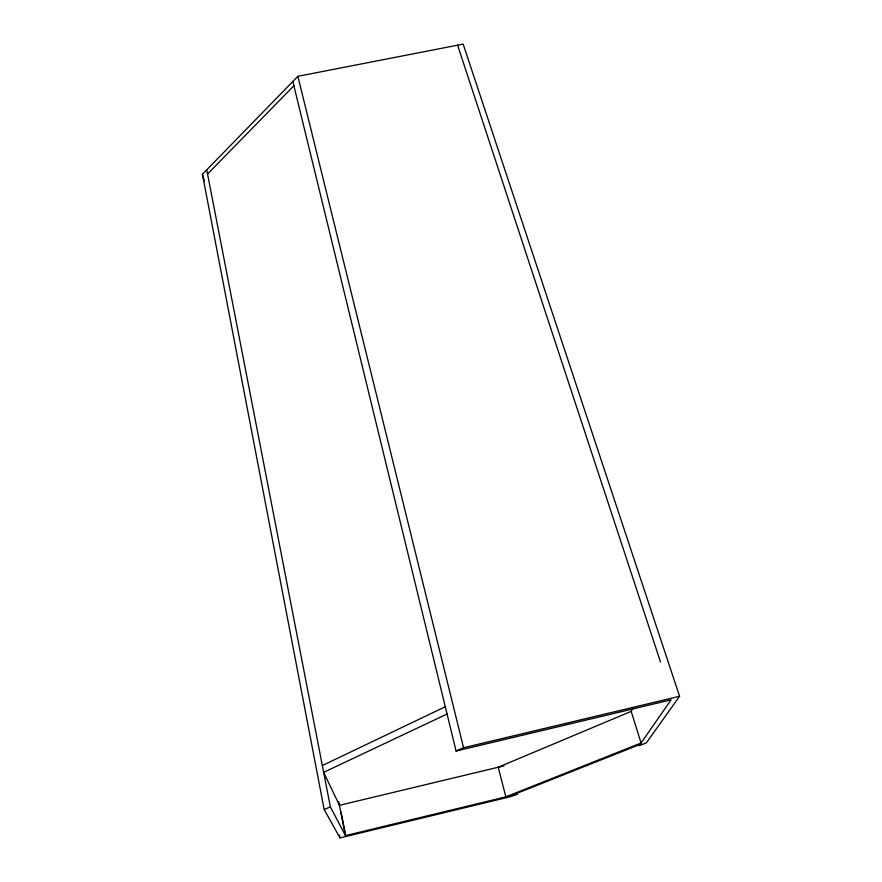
<?xml version="1.0" encoding="UTF-8"?>
<svg xmlns="http://www.w3.org/2000/svg" width="882" height="882" viewBox="0 0 882 882"><rect width="100%" height="100%" fill="white"/><g stroke="black" fill="none" stroke-linecap="round" stroke-linejoin="round"><path stroke-width="1.32" d="M631.192 711.366L641.071 743.019L505.849 796.854L498.22 767.241L631.192 711.366L632.592 708.996M338.743 801.727L345.446 835.64L517.392 794.065L511.328 796.468L340.011 837.9L324.179 809.588L202.419 174.283L297.862 76.315L463.16 44.1L679.581 696.284L646.341 742.876L639.196 745.72L671.092 699.834L456.093 751.045L292.846 81.464M207.557 174.019L293.893 85.752M322.338 765.543L445.289 706.736M447.064 714.023L323.65 772.345L339.46 805.321L503.942 765.874M324.179 809.588L330.353 806.854L206.741 169.84M456.093 751.045L463.579 747.727L679.581 696.284M511.626 795.454L640.123 744.375M330.353 806.854L345.887 836.478L341.08 812.168M457.604 45.18L660.497 661.974M202.419 174.283L204.282 180.832M297.862 76.315L463.579 747.727M339.493 835.199L340.011 837.9"/></g></svg>
